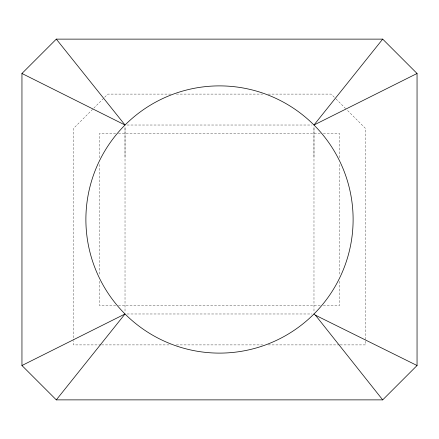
<?xml version="1.0" encoding="UTF-8"?>
<svg xmlns="http://www.w3.org/2000/svg" width="439" height="439" viewBox="0 0 439 439"><rect width="100%" height="100%" fill="white"/><g stroke="black" fill="none" stroke-linecap="round" stroke-linejoin="round"><path stroke-width="0.33" stroke-dasharray="2.19 1.65" d="M125.022 156.514L125.022 127.074L125.022 311.926M313.978 156.514L313.978 127.074L313.978 311.926M170.864 94.1L107.84 94.1L73.483 128.457L73.483 340.104M176.346 94.1L262.654 94.1M268.136 94.1L331.16 94.1L335.511 98.451M127.074 125.022L311.926 125.022M115.698 133.61L99.252 133.61L99.252 158.929M118.437 133.61L320.563 133.61M323.302 133.61L339.748 133.61L339.748 158.929M115.698 305.39L99.252 305.39L99.252 280.071M118.437 305.39L320.563 305.39M323.302 305.39L339.748 305.39L339.748 280.071M127.074 313.978L311.926 313.978M100.904 344.9L73.483 344.9L73.483 340.79M101.59 344.9L170.826 344.9M176.313 344.9L262.687 344.9M268.174 344.9L339.468 344.9M340.154 344.9L365.517 344.9L365.517 128.457L346.645 109.585M336 98.94L346.157 109.097M339.748 164.405L339.748 274.594M99.252 164.405L99.252 274.594"/><path stroke-width="0.66" d="M56.307 399.874L125.022 313.978A133.615 133.615 0 0 1 184.918 90.439A133.615 133.615 0 0 1 348.561 254.082A133.615 133.615 0 0 1 125.022 313.978L21.95 365.517L56.307 399.874L382.693 399.874L417.05 365.517L417.05 73.483L382.693 39.126L56.307 39.126L21.95 73.483L21.95 365.517M382.693 39.126L313.978 125.022L417.05 73.483M313.978 313.978L315.465 315.218L417.05 365.517M21.95 73.483L125.022 125.022L56.307 39.126M315.465 315.218L382.693 399.874"/></g></svg>
